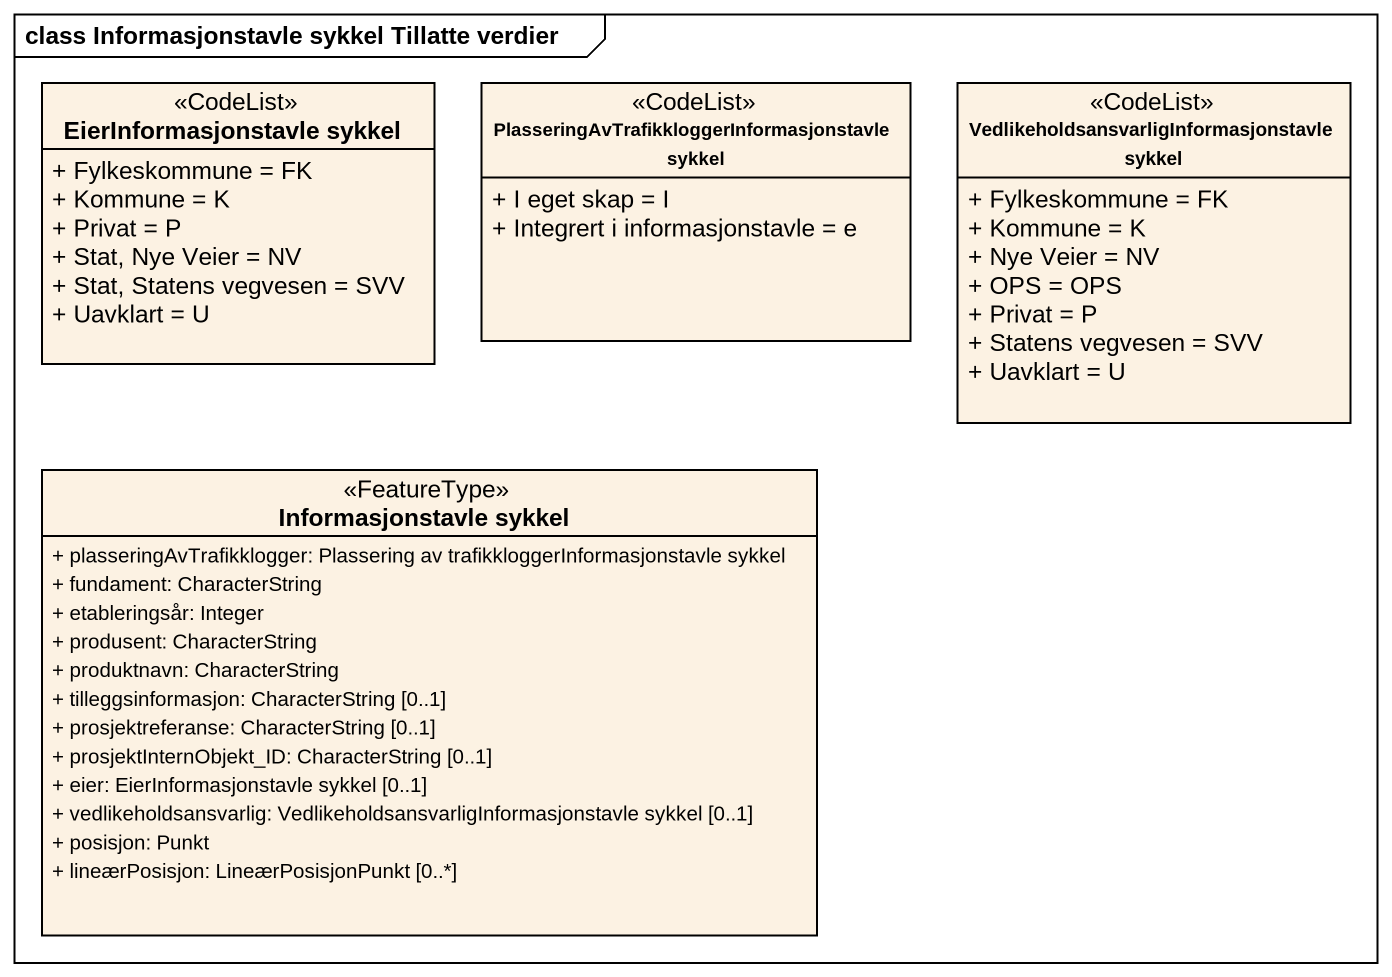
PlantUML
@startuml
mainframe class Informasjonstavle sykkel Tillatte verdier
hide circle
hide empty members
skinparam classAttributeIconSize 0
class "EierInformasjonstavle sykkel" as EierInformasjonstavle_sykkel <<CodeList>> {
  + Fylkeskommune = FK
  + Kommune = K
  + Privat = P
  + Stat, Nye Veier = NV
  + Stat, Statens vegvesen = SVV
  + Uavklart = U
}
class "PlasseringAvTrafikkloggerInformasjonstavle sykkel" as PlasseringAvTrafikkloggerInf <<CodeList>> {
  + I eget skap = I
  + Integrert i informasjonstavle = e
}
class "VedlikeholdsansvarligInformasjonstavle sykkel" as VedlikeholdsansvarligInforma <<CodeList>> {
  + Fylkeskommune = FK
  + Kommune = K
  + Nye Veier = NV
  + OPS = OPS
  + Privat = P
  + Statens vegvesen = SVV
  + Uavklart = U
}
class "Informasjonstavle sykkel" as Informasjonstavle_sykkel <<FeatureType>> {
  + plasseringAvTrafikklogger: Plassering av trafikkloggerInformasjonstavle sykkel
  + fundament: CharacterString
  + etableringsår: Integer
  + produsent: CharacterString
  + produktnavn: CharacterString
  + tilleggsinformasjon: CharacterString [0..1]
  + prosjektreferanse: CharacterString [0..1]
  + prosjektInternObjekt_ID: CharacterString [0..1]
  + eier: EierInformasjonstavle sykkel [0..1]
  + vedlikeholdsansvarlig: VedlikeholdsansvarligInformasjonstavle sykkel [0..1]
  + posisjon: Punkt
  + lineærPosisjon: LineærPosisjonPunkt [0..*]
}
@enduml
